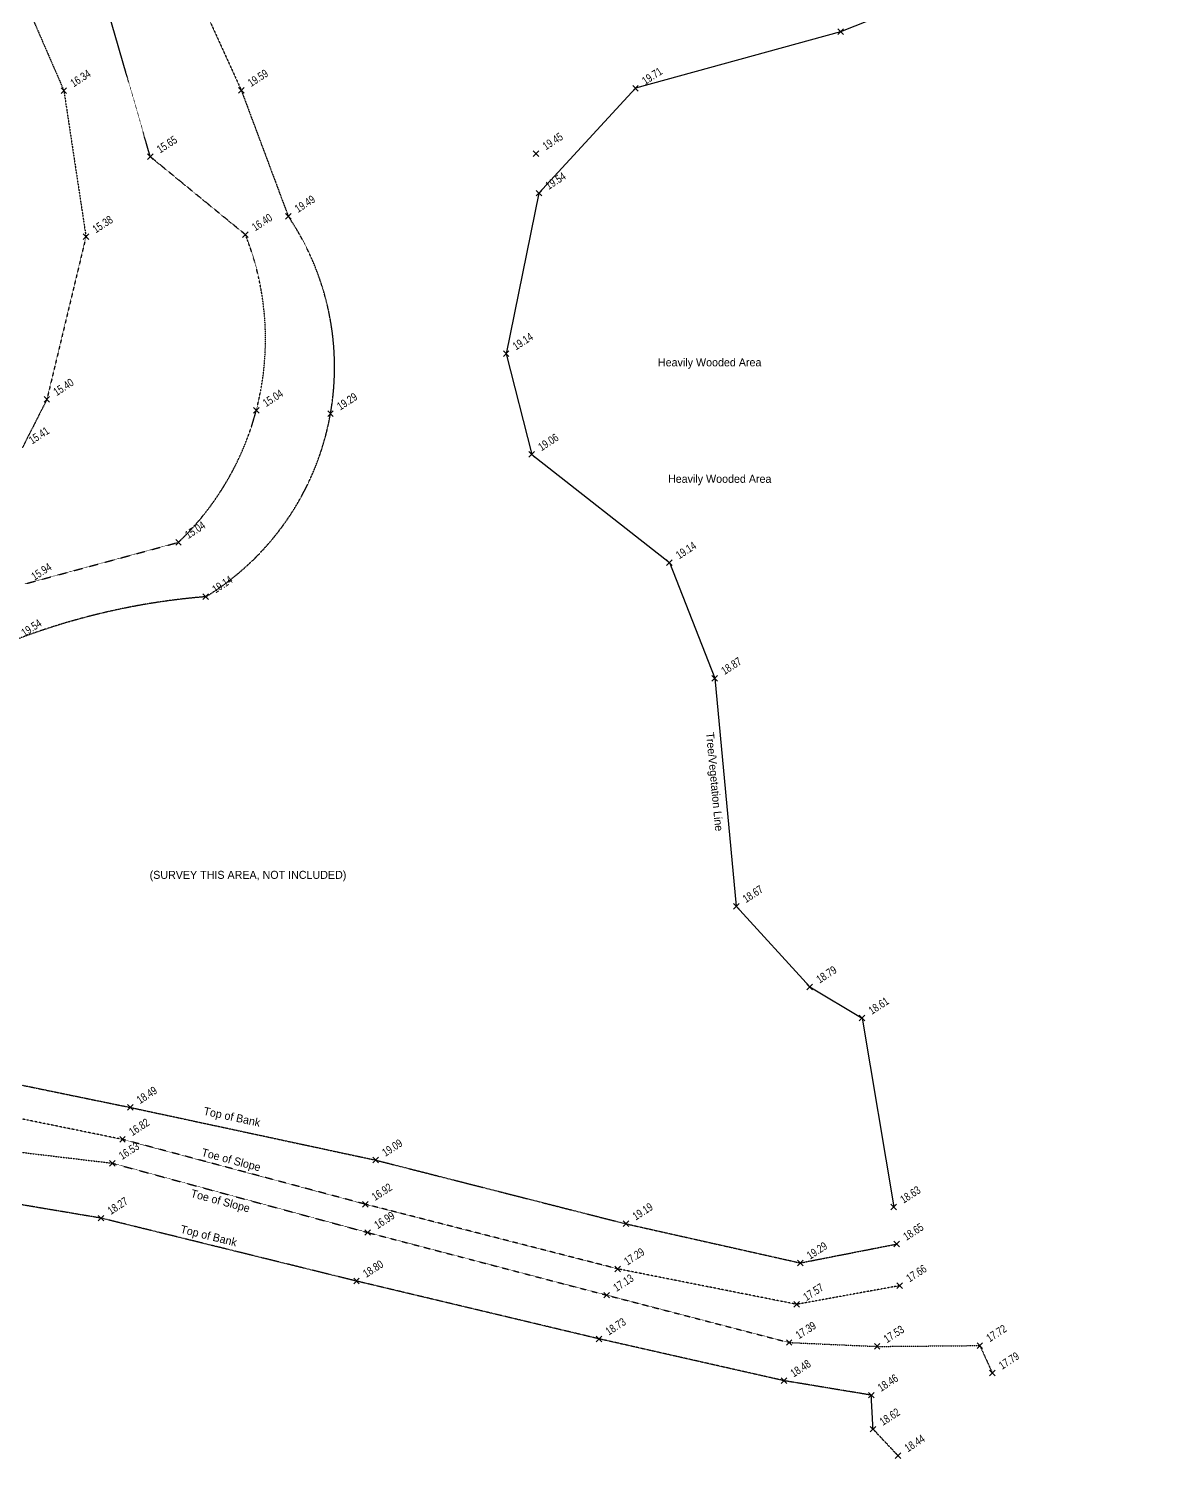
# Model space of a CAD drawing. Header units: inches. Extents: x -625442 to 34963, y -27993 to 66986.
# Drawn here: x -460169 to -457424, y 22119 to 25550 of the extents above; entities that cross this region are included whole.
import ezdxf
from ezdxf.enums import TextEntityAlignment as Align

# ---------------------------------------------------------------- set-up
doc = ezdxf.new("R2010")
doc.units = ezdxf.units.IN
doc.header["$LTSCALE"] = 0.5
doc.header["$MEASUREMENT"] = 0
doc.linetypes.add('DASHED2', pattern=[0.375, 0.25, -0.125])
doc.linetypes.add('DIVIDE2', pattern=[0.625, 0.25, -0.125, 0, -0.125, 0, -0.125])
for name, color, linetype in [('SPOT ELEVATION TEXT', 252, 'Continuous'), ('TEXT', 7, 'Continuous'), ('TOE OF SLOPE', 36, 'DIVIDE2'), ('TOP OF BANK', 252, 'DASHED2'), ('TREE LINE', 73, 'Continuous')]:
    doc.layers.add(name, color=color, linetype=linetype)
doc.styles.add('BLDG', font='IC-Romans.shx', dxfattribs={"width": 0.8})
doc.styles.add('TXT', font='IC-Romans.shx')

# ---------------------------------------------------------------- blocks, each defined once
blk = doc.blocks.new('SPT10')
at = {"color": 0, "linetype": 'Continuous'}
for p, q in [((-0.35, -0.35), (0.35, 0.35)), ((0.35, -0.35), (-0.35, 0.35))]:
    blk.add_line(p, q, dxfattribs=at)

msp = doc.modelspace()

# ---------------------------------------------------------------- linework, layer by layer
at = {"layer": 'TOE OF SLOPE'}
msp.add_lwpolyline([(-460178.27858, 24217.49689), (-459809.25831, 24317.41266, 0.3064157484), (-459648.81073, 25055.83334), (-459877.02206, 25242.6559), (-459987.11821, 25623.24528), (-460292.97928, 26091.40327)], format="xyb", dxfattribs=at)
for points in [[(-460357.36701, 26029.7538), (-460084.48141, 25401.49468), (-460031.41526, 25050.95773), (-460125.27004, 24660.33574), (-460184.07387, 24544.38749)], [(-464616.59501, 23225.59677), (-464710.30632, 23063.98075), (-464539.65558, 23073.11425), (-464023.98002, 23104.25684), (-463462.68852, 23140.16259), (-462955.64575, 23180.16782), (-462601.95077, 23244.35061), (-462171.73171, 23337.04428), (-462019.80342, 23395.97652), (-461886.03552, 23456.98957), (-461667.24027, 23349.43773), (-461352.29998, 23126.80977), (-461140.78924, 22973.4816), (-460935.73471, 22925.16375), (-460697.62707, 22910.46412), (-460395.90068, 22878.48578), (-459967.97, 22827.26439), (-459354.9774, 22660.96147), (-458781.40416, 22510.62271), (-458343.5436, 22396.90767), (-458132.27892, 22387.48296), (-457885.93465, 22389.6409), (-457855.90781, 22323.77105)], [(-458078.2045, 22533.29585), (-458325.51936, 22488.46111), (-458755.34033, 22573.662), (-459361.14818, 22728.76793), (-459943.63958, 22884.31625), (-460395.39484, 22976.12221)]]:
    msp.add_lwpolyline(points, dxfattribs=at)
at = {"layer": 'TOP OF BANK'}
msp.add_lwpolyline([(-460499.70647, 26680.84877), (-460126.18476, 26235.7723), (-459792.86543, 25697.37857), (-459658.66047, 25402.1198), (-459545.86164, 25099.97196, -0.4282213344), (-459743.97556, 24186.77504, 0.127421314), (-460526.33774, 23915.20413)], format="xyb", dxfattribs=at)
for points in [[(-460387.76566, 23056.37743), (-459925.20819, 22961.18601), (-459336.21594, 22834.75102), (-458735.14555, 22681.84327), (-458316.79875, 22587.99832), (-458085.51293, 22633.3027)], [(-458082.42674, 22125.58833), (-458142.17292, 22189.00999), (-458146.5545, 22270.54271), (-458356.18976, 22305.23692), (-458800.10145, 22405.68014), (-459382.03938, 22544.25048), (-459995.13605, 22695.34104), (-460404.4674, 22764.24716)]]:
    msp.add_lwpolyline(points, dxfattribs=at)
at = {"layer": 'TREE LINE'}
msp.add_lwpolyline([(-457423.68355, 25858.86097), (-458220.12641, 25542.78059), (-458712.44631, 25406.99141), (-458944.18786, 25155.23812), (-459022.77449, 24770.01633), (-458961.5648, 24528.21952), (-458630.96965, 24268.72499), (-458522.35542, 23990.97698), (-458470.667, 23443.75824), (-458294.04054, 23250.44576), (-458168.68637, 23175.60977), (-458092.7202, 22722.19329)], dxfattribs=at)

# ---------------------------------------------------------------- block references
at = {"layer": 'SPOT ELEVATION TEXT', "xscale": 19.2, "yscale": 19.2, "zscale": 19.2}
for p in [(-458220.12641, 25542.78059), (-460084.48141, 25401.49468), (-459658.66047, 25402.1198), (-458712.44631, 25406.99141), (-458951.10348, 25250.263), (-459877.02206, 25242.6559), (-458944.18786, 25155.23812), (-459545.86164, 25099.97196), (-460031.41526, 25050.95773), (-459648.81073, 25055.83334), (-459022.77449, 24770.01633), (-460125.27004, 24660.33574), (-459622.66602, 24633.8493), (-459444.49291, 24625.90561), (-458961.5648, 24528.21952), (-459809.25831, 24317.41266), (-458630.96965, 24268.72499), (-459743.97556, 24186.77504), (-458522.35542, 23990.97698), (-458470.667, 23443.75824), (-458294.04054, 23250.44576), (-458168.68637, 23175.60977), (-459925.20819, 22961.18601), (-459943.63958, 22884.31625), (-459967.97, 22827.26439), (-459336.21594, 22834.75102), (-459361.14818, 22728.76793), (-458092.7202, 22722.19329), (-459995.13605, 22695.34104), (-458735.14555, 22681.84327), (-459354.9774, 22660.96147), (-458085.51293, 22633.3027), (-458755.34033, 22573.662), (-458316.79875, 22587.99832), (-459382.03938, 22544.25048), (-458781.40416, 22510.62271), (-458078.2045, 22533.29585), (-458325.51936, 22488.46111), (-458800.10145, 22405.68014), (-458343.5436, 22396.90767), (-458132.27892, 22387.48296), (-457885.93465, 22389.6409), (-458356.18976, 22305.23692), (-457855.90781, 22323.77105), (-458146.5545, 22270.54271), (-458142.17292, 22189.00999), (-458082.42674, 22125.58833)]:
    msp.add_blockref('SPT10', p, dxfattribs=at)

# ---------------------------------------------------------------- texts
at = {"layer": 'SPOT ELEVATION TEXT', "style": 'BLDG', "width": 0.8}
for s, p in [('16.34', (-460039.36924, 25423.09449)), ('19.59', (-459613.5483, 25423.71961)), ('19.71', (-458667.33414, 25428.59122)), ('15.65', (-459831.90988, 25264.25571)), ('19.45', (-458905.9913, 25271.86281)), ('19.54', (-458899.07568, 25176.83793)), ('19.49', (-459500.74946, 25121.57178)), ('15.38', (-459986.30308, 25072.55755)), ('16.40', (-459603.69855, 25077.43315)), ('19.14', (-458977.66232, 24791.61614)), ('15.40', (-460080.15787, 24681.93555)), ('15.04', (-459577.55384, 24655.44912)), ('19.29', (-459399.38074, 24647.50543)), ('15.41', (-460138.9617, 24565.9873)), ('19.06', (-458916.45262, 24549.81933)), ('15.04', (-459764.14614, 24339.01247)), ('19.14', (-458585.85747, 24290.3248)), ('15.94', (-460133.1664, 24239.09671)), ('19.14', (-459698.86339, 24208.37485)), ('19.54', (-460157.26366, 24104.20188)), ('18.87', (-458477.24325, 24012.57679)), ('18.67', (-458425.55483, 23465.35805)), ('18.79', (-458248.92837, 23272.04557)), ('18.61', (-458123.57419, 23197.20958)), ('18.49', (-459880.09602, 22982.78583)), ('16.82', (-459898.5274, 22905.91606)), ('16.53', (-459922.85783, 22848.8642)), ('19.09', (-459291.10376, 22856.35083)), ('16.92', (-459316.03601, 22750.36775)), ('18.63', (-458047.60802, 22743.7931)), ('18.27', (-459950.02388, 22716.94085)), ('19.19', (-458690.03338, 22703.44309)), ('16.99', (-459309.86522, 22682.56128)), ('18.65', (-458040.40076, 22654.90251)), ('17.29', (-458710.22815, 22595.26182)), ('19.29', (-458271.68658, 22609.59813)), ('18.80', (-459336.9272, 22565.85029)), ('17.66', (-458033.09232, 22554.89566)), ('17.13', (-458736.29198, 22532.22252)), ('17.57', (-458280.40719, 22510.06093)), ('18.73', (-458754.98927, 22427.27995)), ('17.39', (-458298.43142, 22418.50748)), ('17.53', (-458087.16674, 22409.08277)), ('17.72', (-457840.82247, 22411.24071)), ('17.79', (-457810.79564, 22345.37086)), ('18.48', (-458311.07759, 22326.83674)), ('18.46', (-458101.44232, 22292.14253)), ('18.62', (-458097.06075, 22210.60981)), ('18.44', (-458037.31457, 22147.18815))]:
    msp.add_text(s, height=19.2, rotation=33, dxfattribs=at).set_placement(p, align=Align.CENTER)
at = {"layer": 'TEXT', "char_height": 19.2, "attachment_point": 2, "style": 'TXT'}
for s, insert in [('Heavily Wooded Area', (-458534.3412, 24758.90004)), ('Heavily Wooded Area', (-458510.23246, 24479.34557)), ('(SURVEY THIS AREA, NOT INCLUDED)', (-459642.47941, 23528.91136))]:
    msp.add_mtext(s, dxfattribs=dict(at, insert=insert))
at = {"layer": 'TEXT', "char_height": 19.2, "attachment_point": 1, "style": 'TXT'}
for s, insert, rotation in [('Tree/Vegetation Line', (-458524.10914, 23862.35939), 275.39595467), ('Top of Bank', (-459746.56593, 22962.65435), 347.88456293), ('Toe of Slope', (-459750.73849, 22863.51854), 345.04863175), ('Toe of Slope', (-459776.53555, 22765.03653), 345.04863175), ('Top of Bank', (-459801.59491, 22679.1595), 346.15597803)]:
    msp.add_mtext(s, dxfattribs=dict(at, insert=insert, rotation=rotation))

doc.saveas('drawing.dxf')
